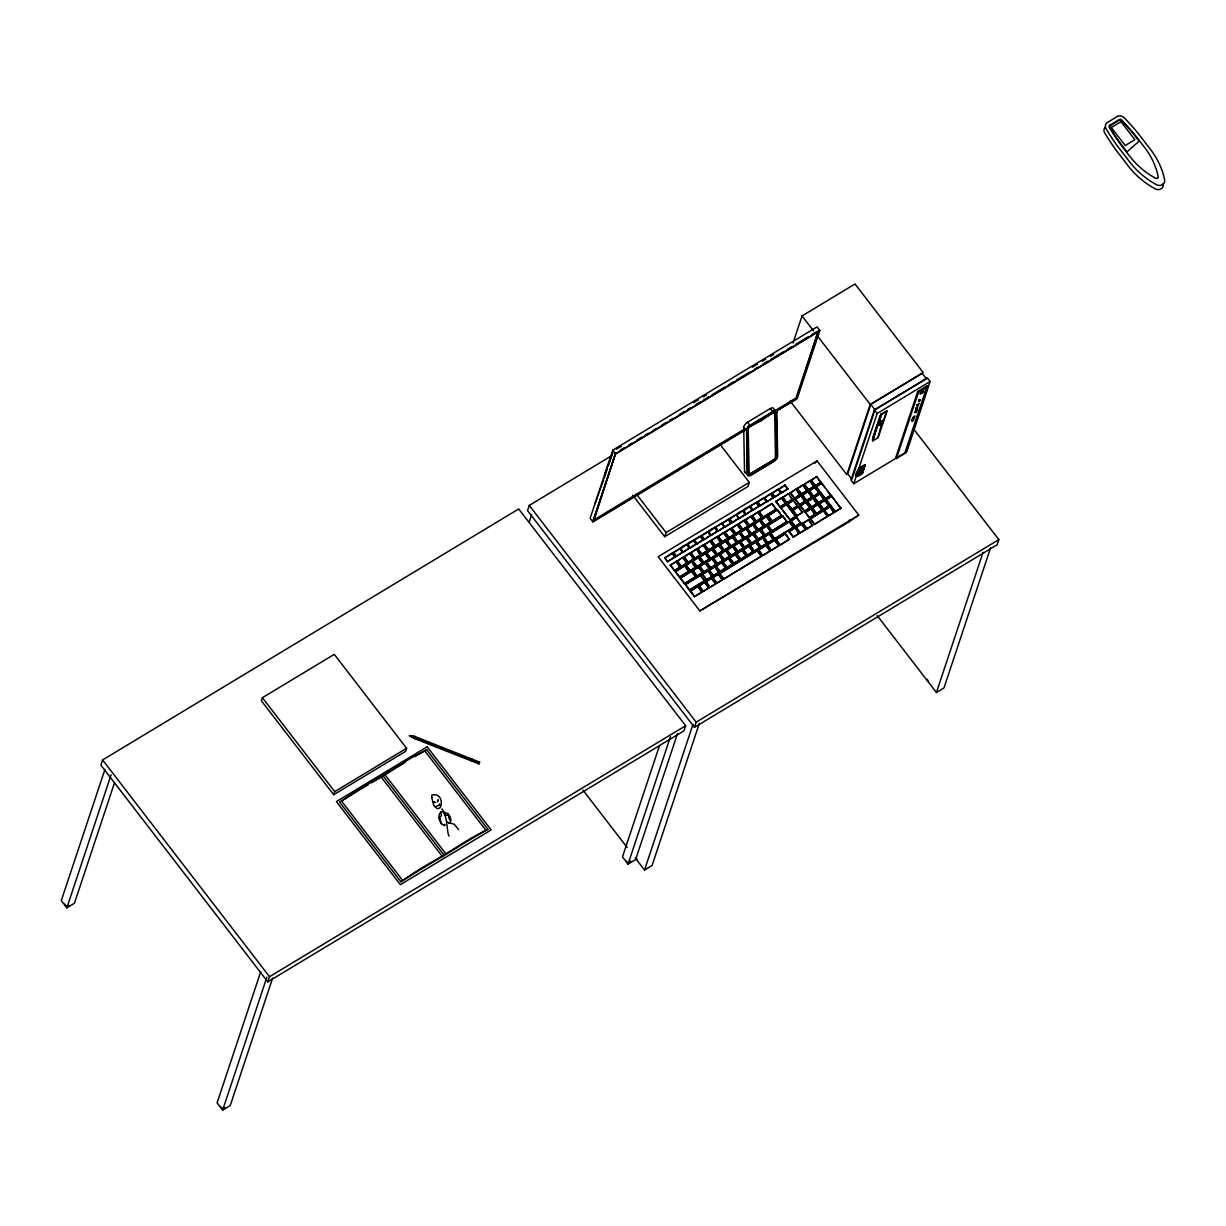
<?xml version="1.0" encoding="UTF-8"?>
<svg xmlns="http://www.w3.org/2000/svg" width="1226" height="1226" viewBox="0 0 1226 1226"><rect width="100%" height="100%" fill="white"/><g stroke="black" fill="none" stroke-linecap="round" stroke-linejoin="round"><path stroke-width="1.5" d="M441.896 808.838C447.766 815.642 446.647 832.485 449.038 836.025M439.95 805.559L439.383 803.98M443.95 812.394L448.394 813.712L449.099 817.727M749.163 473.144L749.009 472.991A2.375 1.18 -44.1 0 0 750.925 473.313L773.775 459.765L751.078 473.466A2.375 1.18 -44.1 0 1 749.163 473.144L748.166 429.039A2.375 1.18 -44.1 0 1 750.036 426.433L760.794 420.794M448.731 823.136C452.087 824.24 451.275 812.93 446.693 815.336M434.142 801.957L435.245 802.601L433.498 802.111M920.159 399.676L918.565 401.086L919.73 400.044M431.69 797.528L431.95 794.938L435.95 794.816C444.931 796.869 441.452 815.688 434.127 805.758M923.73 391.125L920.144 393.975M438.096 799.505L437.375 801.988M441.253 823.765L440.103 818.723M437.544 800.517L437.805 801.375M772.732 412.748L772.87 412.886A2.375 1.18 -44.1 0 1 774.786 413.223L774.648 413.07A2.375 1.18 -44.1 0 0 772.732 412.748L762.265 419.905M102.586 759.951L100.869 765.116L267.804 981.873L683.924 730.88L685.64 725.715L518.705 508.959L102.586 759.951L269.521 976.708L267.804 981.873M104.946 769.376L61.3 900.589L66.863 907.822L74.434 903.255L114.493 782.832M66.863 907.822L111.106 774.817M262.395 697.701L261.368 700.797L333.702 794.724L405.576 751.369L406.603 748.274L334.269 654.347L262.395 697.701L334.729 791.628L333.702 794.724M260.74 971.682L217.094 1102.894L222.657 1110.128L230.227 1105.561L272.678 977.95M222.657 1110.128L266.9 977.107M611.054 456.072L529.264 505.418L527.548 510.583L694.468 727.325L997.106 544.788L998.822 539.624L913.6 428.977M529.218 522.046L531.609 514.843M775.935 411.492L797.176 398.68L819.857 330.514L817.068 326.898L612.785 450.111L590.12 518.276L592.894 521.893L744.887 430.219M604.173 478.278L607.176 469.236M608.387 465.619L612.586 452.976M593.231 520.299L615.636 452.961L593.798 521.019L593.231 520.299L745.316 428.564M592.894 521.893L615.575 453.727L819.857 330.514M632.739 495.212L664.691 536.712L666.07 532.574L749.301 482.385L719.616 443.858M664.707 558.045L672.4 553.064L675.051 557.094L667.48 561.661L664.707 558.045L672.4 553.064M667.48 561.661L675.189 556.681M676.185 556.405L682.744 552.114L676.185 556.405L673.534 552.39L679.97 548.512L682.989 552.298L689.564 548.007L682.989 552.298M670.27 565.278L676.078 561.416L680.108 567.27L674.438 570.688L670.27 565.278L674.515 562.703M673.396 552.803L679.97 548.512M686.775 544.405C671.143 556.65 688.184 537.724 689.794 548.191L696.368 543.9L689.794 548.191M676.078 561.416L680.108 567.27M677.074 561.171L682.897 557.309L686.912 563.163L681.242 566.581L677.074 561.171L682.897 557.309M674.438 570.688L680.261 566.826M675.265 571.776L684.859 565.661L688.905 571.485L679.449 577.185L675.265 571.776L684.859 565.661M693.594 540.298C677.947 552.543 694.989 533.616 696.613 544.083L703.172 539.792L700.398 536.191L693.962 540.068L700.398 536.191M683.878 557.064L689.702 553.202L693.732 559.056L688.062 562.473L683.878 557.064L689.702 553.202M681.242 566.581L687.066 562.719M679.449 577.185L689.043 571.071M680.277 578.274L691.77 571.025L695.801 576.848L684.445 583.699L680.277 578.274L691.77 571.025M685.855 565.401L691.679 561.539L695.709 567.393L690.039 570.81L685.855 565.401L691.679 561.539M690.698 552.957L696.506 549.095L700.536 554.949L694.866 558.366L690.698 552.957L696.506 549.095M688.062 562.473L693.87 558.612M696.613 544.083L703.172 539.792M684.445 583.699L695.939 576.435M692.675 561.293L698.483 557.432L702.513 563.286L696.843 566.703L692.675 561.293L698.483 557.432M704.168 539.532L710.743 535.241L704.168 539.532L701.533 535.501L707.969 531.624L710.988 535.425L717.547 531.134L710.988 535.425M685.426 584.358L689.456 590.196L704.735 580.664L700.552 575.239L685.426 584.358L689.456 590.196M690.039 570.81L695.847 566.964M697.502 548.85L703.326 544.988L707.341 550.842L701.67 554.259L697.502 548.85L703.326 544.988M694.866 558.366L700.69 554.504M692.751 570.764L698.575 566.902L702.605 572.757L696.935 576.174L692.751 570.764L698.575 566.902M699.479 557.186L705.302 553.324L709.333 559.179L703.647 562.596L699.479 557.186L705.302 553.324M701.395 535.915L707.969 531.624M714.773 527.517C699.126 539.777 716.183 520.835 717.792 531.318L724.367 527.027L721.578 523.41L715.156 527.287L721.578 523.41M696.843 566.703L702.667 562.857M704.306 544.742L710.13 540.881L714.16 546.735L708.49 550.152L704.306 544.742L710.13 540.881M701.67 554.259L707.494 550.397M690.299 591.284L697.992 586.304L702.038 592.143L694.468 596.694L690.299 591.284L697.992 586.304M699.571 566.657L705.394 562.795L709.41 568.649L703.739 572.067L699.571 566.657L705.394 562.795M696.935 576.174L702.743 572.312M706.283 553.079L712.107 549.217L716.137 555.072L710.467 558.489L706.283 553.079L712.107 549.217M703.647 562.596L709.471 558.75M711.264 540.191L715.294 546.045L721.118 542.183L716.934 536.773L711.264 540.191L715.294 546.045M708.49 550.152L714.298 546.29M686.805 583.867L700.552 575.239M694.468 596.694L702.176 591.729M702.299 574.519L708.122 570.672L712.153 576.511L706.482 579.944L702.299 574.519L708.122 570.672M706.375 562.55L712.199 558.688L716.229 564.542L710.544 567.96L706.375 562.55L712.199 558.688M698.989 586.043L704.812 582.181L708.843 588.036L703.172 591.468L698.989 586.043L704.812 582.181M703.739 572.067L709.563 568.205M717.792 531.318L724.367 527.027M712.536 539.777L716.934 536.773M713.103 548.972L718.911 545.11L722.942 550.964L717.271 554.382L713.103 548.972L718.911 545.11M728.382 519.303L721.823 523.594L728.382 519.303L731.033 523.318L724.597 527.211L731.171 522.92M710.467 558.489L716.275 554.642M717.93 536.528L723.754 532.666L727.769 538.52L722.099 541.938L717.93 536.528L723.754 532.666M709.118 570.412L714.927 566.565L718.957 572.404L713.287 575.837L709.118 570.412L714.927 566.565M713.18 558.443L719.003 554.581L723.034 560.435L717.363 563.853L713.18 558.443L719.003 554.581M705.808 581.936L711.616 578.074L715.647 583.928L709.977 587.361L705.808 581.936L711.616 578.074M706.482 579.944L712.291 576.082M710.544 567.96L716.367 564.113M703.172 591.468L708.98 587.606M719.907 544.865L725.731 541.003L729.746 546.857L724.076 550.275L719.907 544.865L725.731 541.003M717.271 554.382L723.095 550.535M724.735 532.421L730.558 528.559L734.589 534.413L728.903 537.831L724.735 532.421L730.558 528.559M732.167 522.644L738.742 518.353L732.167 522.644L729.531 518.613L735.952 514.736L738.971 518.537L745.546 514.246L738.971 518.537M722.099 541.938L727.922 538.076M716.076 565.876L720.091 571.73L725.915 567.868L721.746 562.458L716.076 565.876L720.091 571.73M719.999 554.336L725.807 550.474L729.838 556.328L724.168 559.746L719.999 554.336L725.807 550.474M712.612 577.829L718.436 573.967L722.451 579.821L716.781 583.254L712.612 577.829L718.436 573.967M713.287 575.837L719.11 571.975M717.363 563.853L723.171 560.006M709.977 587.361L715.8 583.499M726.712 540.758L732.535 536.896L736.565 542.75L730.895 546.168L726.712 540.758L732.535 536.896M724.076 550.275L729.899 546.428M793.053 342.943L802.034 315.94L854.997 283.988L923.163 372.505L870.199 404.442L846.829 474.661L790.234 401.163M731.539 528.314L737.362 524.452L741.393 530.306L735.723 533.724L731.539 528.314L737.362 524.452M659.542 745.515L622.486 856.897L628.049 864.131L635.62 859.564L677.457 733.792M742.757 510.629C727.125 522.889 744.167 503.947 745.791 514.43L752.35 510.139L745.791 514.43M728.903 537.831L734.726 533.969M717.348 565.447L721.746 562.458M722.727 562.198L728.55 558.351L732.581 564.19L726.911 567.623L722.727 562.198L728.55 558.351M726.803 550.229L732.627 546.367L736.657 552.221L730.972 555.639L726.803 550.229L732.627 546.367M749.301 482.385L747.921 486.523L664.691 536.712M719.432 573.707L757.392 550.474L761.438 556.313L723.601 579.132L719.432 573.707L757.392 550.474M724.168 559.746L729.991 555.899M716.781 583.254L722.604 579.392M733.531 536.651L739.339 532.789L743.37 538.643L737.7 542.061L733.531 536.651L739.339 532.789M730.895 546.168L736.703 542.321M738.359 524.207L744.167 520.345L748.197 526.199L742.527 529.617L738.359 524.207L744.167 520.345M749.576 506.522C733.93 518.782 750.986 499.84 752.595 510.322L759.17 506.031L756.381 502.415L749.96 506.292L756.381 502.415M735.723 533.724L741.531 529.877M729.547 558.091L735.355 554.244L739.385 560.083L733.715 563.516L729.547 558.091L735.355 554.244M628.049 864.131L670.484 736.565M733.608 546.122L739.431 542.26L743.462 548.114L737.791 551.531L733.608 546.122L739.431 542.26M726.911 567.623L732.719 563.761M730.972 555.639L736.795 551.792M723.601 579.132L761.576 555.899M740.335 532.544L746.159 528.682L750.174 534.536L744.504 537.953L740.335 532.544L746.159 528.682M737.7 542.061L743.523 538.214M745.163 520.1L750.986 516.238L755.017 522.092L749.331 525.51L745.163 520.1L750.986 516.238M742.527 529.617L748.35 525.77M736.351 553.983L742.174 550.137L746.205 555.976L740.519 559.408L736.351 553.983L742.174 550.137M740.565 541.57L744.596 547.424L750.419 543.578L746.236 538.153L740.565 541.57L744.596 547.424M733.715 563.516L739.539 559.654M737.791 551.531L743.6 547.685M752.595 510.322L759.17 506.031M747.14 528.437L752.963 524.575L756.994 530.429L751.323 533.846L747.14 528.437L752.963 524.575M744.504 537.953L750.327 534.107M751.967 515.993L757.791 512.131L761.821 517.985L756.151 521.402L751.967 515.993L757.791 512.131M749.331 525.51L755.155 521.663M760.166 505.756L766.725 501.465L760.166 505.756L757.515 501.725L763.951 497.848L766.97 501.649L773.407 497.771L770.756 493.741L764.196 498.032L770.756 493.741M741.837 541.156L746.236 538.153M743.155 549.876L748.979 546.03L753.009 551.869L747.339 555.301L743.155 549.876L748.979 546.03M747.232 537.908L753.055 534.046L757.086 539.9L751.4 543.317L747.232 537.908L753.055 534.046M740.519 559.408L746.343 555.547M753.959 524.33L759.768 520.468L763.798 526.322L758.128 529.739L753.959 524.33L759.768 520.468M774.74 410.817L795.996 397.99L817.803 332.43M751.323 533.846L757.132 530M758.787 511.886L772.165 503.472L776.196 509.311L762.955 517.295L758.787 511.886L772.165 503.472M775.307 411.538L796.563 398.711L818.401 330.668M756.151 521.402L761.959 517.556M757.377 502.139L763.951 497.848M749.975 545.769L755.783 541.923L759.813 547.761L754.143 551.194L749.975 545.769L755.783 541.923M754.036 533.8L759.859 529.938L763.89 535.793L758.22 539.21L754.036 533.8L759.859 529.938M747.339 555.301L753.147 551.439M751.4 543.317L757.224 539.471M760.764 520.222L766.587 516.361L770.602 522.215L764.932 525.632L760.764 520.222L766.587 516.361M635.237 857.985L644.524 870.046L692.981 724.367M766.97 501.649L773.545 497.358M758.128 529.739L763.951 525.893M762.955 517.295L776.334 508.897M771.752 493.48L778.326 489.174L780.962 493.204L774.541 497.082L771.752 493.48L778.326 489.174M694.468 727.325L696.184 722.16L998.822 539.624M756.779 541.662L762.603 537.816L766.633 543.654L760.948 547.087L756.779 541.662L762.603 537.816M760.856 529.693L766.664 525.831L770.694 531.686L765.024 535.103L760.856 529.693L765.101 527.119M754.143 551.194L759.967 547.332M758.22 539.21L764.028 535.364M767.951 515.87L777.545 509.755L781.575 515.579L772.119 521.295L767.951 515.87L777.545 509.755M699.341 723.401L652.079 865.479L644.524 870.046M764.932 525.632L770.756 521.786M774.541 497.082L781.1 492.791M778.571 489.373L785.13 485.067L787.782 489.097L781.345 492.975L778.571 489.373L785.13 485.067M758.388 550.213L766.097 545.233L770.127 551.072L762.557 555.623L758.388 550.213L766.097 545.233M766.664 525.831L770.694 531.686M763.583 537.555L769.407 533.708L773.437 539.547L767.767 542.98L763.583 537.555L769.407 533.708M767.66 525.571L782.939 516.023L786.969 521.862L771.844 530.981L767.66 525.571L782.939 516.023M775.797 501.618L781.621 497.771L785.651 503.625L779.981 507.043L775.797 501.618L781.621 497.771M760.948 547.087L766.771 543.225M765.024 535.103L770.847 531.256M781.345 492.975L787.92 488.684M772.119 521.295L781.713 515.181M762.557 555.623L770.265 550.658M770.403 533.433L789.467 521.617L793.498 527.441L774.587 538.858L770.403 533.433L789.467 521.617M767.093 544.957L774.786 539.992L778.832 545.815L771.261 550.382L767.093 544.957L774.786 539.992M782.617 497.511L788.425 493.664L792.456 499.518L786.785 502.936L782.617 497.511L788.425 493.664M767.767 542.98L773.575 539.118M771.844 530.981L787.107 521.448M779.981 507.043L785.789 503.181M780.824 508.116L786.632 504.269L795.674 516.606L790.004 520.023L780.824 508.116L786.632 504.269M774.587 538.858L793.636 527.027M786.785 502.936L792.609 499.074M790.172 492.959L795.996 489.097L800.026 494.952L794.356 498.369L790.172 492.959L794.433 490.385M771.261 550.382L778.97 545.401M775.782 539.716L785.376 533.601L789.421 539.425L779.966 545.141L775.782 539.716L785.376 533.601M787.613 504.024L793.437 500.162L797.467 506.016L791.797 509.434L787.613 504.024L793.437 500.162M795.996 489.097L800.026 494.952M797.176 488.73L802.999 484.868L807.03 490.722L801.344 494.155L797.176 488.73L802.999 484.868M794.356 498.369L800.164 494.507M791.797 509.434L797.605 505.587M779.966 545.141L789.559 539.011M795.184 499.457L801.007 495.595L805.038 501.449L799.352 504.867L795.184 499.457L801.007 495.595M792.624 510.522L798.448 506.66L802.478 512.514L796.808 515.947L792.624 510.522L798.448 506.66M790.004 520.023L795.812 516.192M790.831 521.127L796.639 517.28L800.67 523.119L795 526.552L790.831 521.127L796.639 517.28M804.179 484.515L809.988 480.653L814.018 486.507L808.348 489.925L804.179 484.515L809.988 480.653M801.344 494.155L807.168 490.293M789.023 531.747L794.846 527.885L798.877 533.739L793.191 537.157L789.023 531.747L794.846 527.885M802.187 495.227L807.995 491.381L812.026 497.235L806.356 500.652L802.187 495.227L807.995 491.381M799.352 504.867L805.175 501.02M796.808 515.947L802.616 512.085M800.195 505.955L806.018 502.108L810.034 507.947L804.363 511.38L800.195 505.955L806.018 502.108M795 526.552L800.823 522.69M810.984 480.408L816.807 476.546L820.838 482.4L815.152 485.818L810.984 480.408L816.807 476.546M795.827 527.64L801.651 523.778L805.681 529.632L800.011 533.049L795.827 527.64L801.651 523.778M808.348 489.925L814.171 486.078M793.191 537.157L799.015 533.31M809.175 491.013L814.999 487.151L819.029 493.005L813.359 496.438L809.175 491.013L814.999 487.151M806.356 500.652L812.179 496.791M807.198 501.74L813.007 497.879L817.037 503.733L811.367 507.15L807.198 501.74L813.007 497.879M804.363 511.38L810.187 507.518M805.206 512.453L811.014 508.606L815.045 514.46L809.375 517.878L805.206 512.453L809.451 509.893M802.647 523.533L808.455 519.671L812.486 525.525L806.815 528.942L802.647 523.533L806.892 520.958M815.152 485.818L820.976 481.971M800.011 533.049L805.819 529.203M815.995 486.891L821.818 483.059L830.86 495.396L825.19 498.813L815.995 486.891L821.818 483.059M813.359 496.438L819.167 492.576M814.187 497.511L820.01 493.664L824.041 499.518L818.37 502.936L814.187 497.511L820.01 493.664M811.367 507.15L817.19 503.304M811.014 508.606L815.045 514.46M808.455 519.671L812.486 525.525M812.194 508.238L818.018 504.376L822.048 510.231L816.378 513.663L812.194 508.238L818.018 504.376M809.375 517.878L815.198 514.016M806.815 528.942L812.639 525.096M810.217 518.95L823.596 510.552L827.627 516.391L814.386 524.376L810.217 518.95L823.596 510.552M818.37 502.936L824.178 499.074M819.198 504.024L825.021 500.162L829.052 506.016L823.366 509.434L819.198 504.024L825.021 500.162M816.378 513.663L822.186 509.801M814.386 524.376L827.765 515.977M825.19 498.813L830.998 494.982M826.018 499.901L831.826 496.055L840.867 508.392L835.197 511.809L826.018 499.901L831.826 496.055M823.366 509.434L829.19 505.587M824.209 510.522L830.017 506.66L834.048 512.514L828.378 515.931L824.209 510.522L830.017 506.66M828.378 515.931L834.201 512.085M870.812 404.396L847.733 473.788L851.901 479.213L874.981 409.821L926.427 378.788L922.258 373.363L870.812 404.396L874.981 409.821M835.197 511.809L841.005 507.978M874.368 409.867L851.013 480.086L853.786 483.688L906.75 451.75L930.105 381.531L927.331 377.914L874.368 409.867L877.157 413.469L853.786 483.688M860.56 473.144C869.403 470.048 847.243 485.098 859.319 467.995L865.142 464.761L861.663 473.343M856.713 476.439L859.457 468.179L865.142 464.761M872.56 438.525L880.299 415.246M872.406 439.873L876.866 426.464M880.62 415.185L879.44 421.131L883.67 420.227L886.674 411.185L881.755 414.158L879.44 421.131M881.448 414.173L872.514 441.023L878.199 437.605L887.118 410.756L881.448 414.173L880.896 413.453M864.989 464.577L862.246 472.838L856.576 476.255M872.958 440.594L877.418 424.794M878.061 425.253L878.107 422.725L878.061 425.253L882.291 424.365L882.904 422.556L878.674 423.46M879.348 421.392L883.578 420.487L882.981 422.296L878.751 423.2L878.797 420.671M848.959 521.893L858.752 515.073L817.022 460.884L658.132 556.711L699.862 610.9L848.959 521.893L849.572 520.039M877.877 437.636L881.663 423.89M917.722 391.523L895.731 457.605L896.421 458.509L905.876 452.808L927.867 386.711L927.178 385.807L917.722 391.523L918.412 392.427L896.421 458.509M912.083 421.008L913.447 416.871L914.964 415.966L913.585 420.089L912.083 421.008L911.516 420.288L913.952 416.61M916.205 408.61L914.826 412.748L916.343 411.829L917.707 407.706L916.205 408.61L915.638 407.89M917.155 406.971L916.343 411.829M917.278 405.944L919.025 403.139L918.105 405.515L916.696 405.193L917.63 405.852M927.178 385.807L905.186 451.904L905.876 452.808M877.218 615.621L936.419 692.491L983.068 552.282M990.623 547.715L943.989 687.924L936.419 692.491M604.541 474.906L612.571 452.869M594.932 503.809L603.575 480.086M410.036 735.493L414.434 738.512L478.906 763.89L479.274 762.986L409.407 735.784L415.231 736.565L414.434 738.512L415.231 736.565M478.033 763.537L478.676 761.821M478.906 763.89L479.596 762.128L415.185 736.596L409.423 735.753L414.48 738.466M410.02 735.508L414.894 737.5M479.182 763.062L479.596 762.128M443.628 825.221C439.199 822.983 436.854 814.983 441.391 811.566L443.735 812.179M439.322 817.681L441.513 815.535L440.808 812.317M762.265 419.476L760.856 420.671M923.822 391.876L922.856 391.171L920.236 393.776M864.422 465.589C861.893 464.363 863.748 473.926 860.284 471.075M858.292 475.213L862.368 472.822M859.656 471.382C858.415 471.627 862.169 473.558 862.506 470.248L861.51 470.753L863.288 470.11M859.503 471.995L860.208 471.336M861.173 472.684L862.997 471.489L861.05 472.025M862.414 468.516L860.943 468.884M861.694 472.194L860.238 472.807L862.767 471.719L857.771 473.588L862.767 472.179L862.093 471.152L860.667 471.979L863.135 471.029M860.928 470.432L863.87 468.853L860.958 470.294M862.951 471.443L860.345 473.972L860.56 472.746M863.794 468.945C861.924 467.964 865.97 466.922 863.257 466.815M863.426 469.374L862.506 470.248M862.66 472.041C856.192 476.347 865.541 470.248 861.403 472.179M862.644 469.88L863.533 469.512M863.886 468.209L862.966 468.501L864.054 467.826M861.311 470.263L862.139 469.481L863.165 470.738L862.828 469.834M814.692 463.443L817.022 460.884M862.399 469.114C867.088 466.616 857.112 471.581 860.116 470.324C866.184 468.516 861.587 466.937 863.043 466.355M921.554 393.561L923.393 392.059M916.864 405.208L917.83 404.503L918.305 405.331M861.372 469.114L864.223 467.612L863.564 466.922L864.744 466.217L863.395 466.416M863.824 465.803C857.035 471.765 869.74 462.386 861.97 466.815M861.924 467.872L862.767 467.581L862.154 466.677M861.939 467.244L863.288 466.891M917.554 404.795L918.105 405.515M858.507 474.983L859.748 474.431M862.614 471.136L863.165 470.493M860.913 468.822L863.932 467.075M861.617 469.619L864.483 467.014L863.809 466.11M860.652 472.96L862.445 472.056L861.158 472.163M859.549 470.401L861.801 469.604M861.939 467.581L862.736 467.612M858.43 475.029L859.319 474.508M860.836 473.359L860.315 473.451M859.349 474.814L860.652 473.65C859.993 471.213 856.668 474.968 859.181 473.067M862.093 471.55L860.391 472.271L862.215 470.983M472.133 759.093L471.382 760.994M862.644 470.033L862.568 468.194M919.607 400.764L918.902 399.906M861.985 473.129L861.096 473.328M864.161 465.635L862.215 467.412L864.805 465.512M863.273 469.022L861.51 469.466L863.947 467.842L861.388 468.639L864.054 467.213M861.372 470.186L862.246 469.619M863.472 467.474L864.483 467.014M859.702 471.826L863.303 470.34M862.721 470.83L861.97 471.765M864.682 466.217L864.223 466.646M339.663 802.248L350.82 794.647A113.742 31.539 -37.6 0 1 372.735 781.437L394.328 768.411A113.742 31.539 -37.6 0 1 416.242 755.201L426.679 749.776L487.871 829.251L485.986 830.385A327.495 90.816 -37.6 0 0 446.264 854.338L442.479 856.622A327.495 90.816 -37.6 0 0 402.756 880.59L400.871 881.724L339.663 802.248L341.564 801.114A327.495 90.816 -37.6 0 1 348.245 796.885M400.871 881.724L412.028 874.123A113.742 31.539 -37.6 0 1 433.943 860.913L455.536 847.886A113.742 31.539 -37.6 0 1 477.435 834.676L487.871 829.251M862.767 470.171L862.736 471.182M861.97 471.412L862.338 471.918M917.753 405.775L917.079 405.132M861.663 473.466L859.533 471.474M861.127 472.592L860.116 473.175M862.46 469.497L863.502 469.006L862.522 469.175M862.292 472.255L861.357 473.282M861.832 467.091L864.023 465.757M860.943 472.025L859.809 471.29M861.25 468.976L861.372 470.263L863.365 468.47M439.092 805.191L436.15 806.478M863.61 467.826L862.261 468.531M616.463 449.191L621.383 446.233M693.472 402.756L698.391 399.783M703.295 396.826L706.574 394.849M752.442 367.172L757.361 364.214M762.281 361.241L765.56 359.264M770.464 356.306L773.744 354.329M620.54 450.003L623.819 448.026M628.723 445.069L631.988 443.107M636.892 440.134L641.796 437.176M645.075 435.215L648.339 433.238M653.243 430.28L656.523 428.303M661.427 425.345L666.331 422.388M669.595 420.411L672.875 418.449M679.403 414.495L684.307 411.538M687.587 409.561L690.851 407.599M695.755 404.641L700.659 401.684M703.939 399.707L708.843 396.749M712.107 394.772L725.194 386.88M728.459 384.903L733.378 381.945M736.642 379.983L749.73 372.091M754.634 369.133L757.898 367.156M762.802 364.199L767.706 361.241M770.985 359.264L784.058 351.372M787.337 349.41L792.241 346.452M795.505 344.475L808.593 336.583M811.857 334.606L816.761 331.648M616.188 453.681L818.953 331.388M747.416 422.311L770.127 408.626A4.751 2.36 -44.1 0 1 773.958 409.269L776.824 412.227L777.667 456.179A4.751 2.36 -44.1 0 1 773.943 461.39L751.247 475.075A4.751 2.36 -44.1 0 1 747.4 474.431L744.55 471.474L743.692 427.522A4.751 2.36 -44.1 0 1 747.416 422.311L750.297 425.56A4.276 2.13 -44.1 0 0 746.94 430.249L747.783 474.201A4.276 2.13 -44.1 0 0 751.247 474.784L773.943 461.099A4.276 2.13 -44.1 0 0 777.299 456.394L776.165 412.151A4.276 2.13 -44.1 0 0 772.702 411.568L772.993 411.875A4.276 2.13 -44.1 0 1 776.441 412.457M776.824 412.227A4.751 2.36 -44.1 0 0 772.993 411.568L750.005 425.269A4.276 2.13 -44.1 0 0 746.649 429.958L746.986 447.153M750.297 425.56L772.993 411.875M593.798 521.019L744.228 430.28M748.304 429.192L748.166 429.039A2.375 1.18 -44.1 0 1 750.174 426.587L760.426 420.166M762.465 419.169L772.87 412.886M747.247 460.532L747.492 473.91A4.276 2.13 -44.1 0 0 750.956 474.493L773.652 460.792A4.276 2.13 -44.1 0 0 777.008 456.103L776.165 412.151M877.157 413.469L930.105 381.531M918.412 392.427L927.867 386.711M729.393 519.027L734.205 516.115M715.432 545.616L721.118 542.183M863.87 466.294L862.338 467.075M862.246 467.06L864.131 465.895M334.729 791.628L406.603 748.274M744.734 546.995L750.419 543.578M689.594 589.783L704.735 580.664M720.244 571.285L725.915 567.868M371.463 782.832A327.495 90.816 -37.6 0 1 381.271 777.146L385.056 774.863A327.495 90.816 -37.6 0 1 395.079 768.579M414.955 756.58A327.495 90.816 -37.6 0 1 424.778 750.91L426.679 749.776M699.862 610.9L858.752 515.073M269.521 976.708L685.64 725.715M861.74 470.83L860.698 471.213L862.322 473.098M860.79 471.489L862.093 470.83M444.716 824.362L445.13 825.404L443.781 825.404M859.533 472.209L860.376 471.673M862.215 472.347L862.093 473.282M860.974 471.719L862.476 472.96M861.572 472.638L862.445 472.255M863.809 467.367L864.192 466.861M860.345 473.634L860.483 472.163M860.116 470.324L862.384 468.669M862.491 470.539L859.61 471.811M862.093 471.152L862.997 470.707M861.955 469.788L863.058 468.976M859.855 472.623L861.25 471.397M859.38 469.481L860.376 469.313M864.744 465.803L862.889 466.968M862.016 467.351L862.782 468.838M761.254 420.748L760.426 420.38M877.985 425.514L882.214 424.625M446.463 815.382L445.59 815.413M445.329 815.413L444.456 814.202M447.153 822.094L454.34 824.332L458.631 829.634M439.827 818.478L439.077 817.635M450.555 820.654L449.59 819.366M770.127 408.626L772.993 411.568M743.692 427.522L746.557 430.479L747.4 474.431M919.148 399.431L920.082 400.366M918.948 399.538L919.852 400.58M918.688 399.768L919.362 400.933M802.034 315.94L813.589 330.928M817.052 335.434L870.199 404.442M863.487 465.957L864.361 467.121M863.027 467.213L863.993 468.363M862.874 468.087L863.594 469.098M862.384 470.799L862.92 471.581M861.755 470.615L862.782 471.949M860.008 471.182L861.296 472.822M860.146 472.546L860.851 473.604M816.654 476.975L820.838 482.4M821.681 483.473L825.113 487.933M827.412 490.921L830.86 495.396M831.688 496.469L840.867 508.392M811.122 479.964L815.305 485.389M816.133 486.477L825.328 498.4M826.155 499.488L835.335 511.411M809.85 481.082L814.018 486.507M814.861 487.596L819.029 493.005M819.872 494.093L824.041 499.518M824.868 500.591L829.052 506.016M829.879 507.104L834.048 512.514M804.317 484.071L808.486 489.496M809.329 490.584L813.497 495.994M814.34 497.082L818.508 502.507M819.336 503.58L823.52 509.005M824.347 510.093L828.531 515.502M823.458 510.966L827.627 516.391M802.846 485.312L807.03 490.722M808.899 493.159L812.026 497.235M812.869 498.308L817.037 503.733M817.88 504.821L822.048 510.231M797.314 488.3L801.497 493.71M802.325 494.798L806.509 500.223M807.336 501.296L811.505 506.721M812.348 507.809L816.516 513.219M800.854 496.04L805.038 501.449M805.865 502.537L810.034 507.947M784.992 485.481L787.782 489.097M790.326 492.515L794.494 497.94M795.337 499.028L799.505 504.438M800.333 505.526L804.517 510.935M805.344 512.024L809.512 517.449M810.355 518.537L814.524 523.962M790.372 496.806L792.456 499.518M794.341 501.955L797.467 506.016M798.295 507.104L802.478 512.514M778.709 488.959L781.483 492.561M778.188 489.588L780.962 493.204M782.755 497.082L786.923 502.507M787.766 503.58L791.935 509.005M792.778 510.093L796.946 515.502M802.785 523.088L806.953 528.513M781.483 498.2L785.651 503.625M786.494 504.683L795.674 516.606M796.502 517.709L800.67 523.119M801.513 524.207L805.681 529.632M771.89 493.067L774.679 496.668M770.618 494.155L773.407 497.771M775.951 501.189L780.119 506.614M780.962 507.702L790.142 519.625M790.969 520.698L795.138 526.123M795.981 527.195L800.149 532.62M789.329 522.031L793.498 527.441M782.801 516.437L786.969 521.862M777.407 510.169L781.575 515.579M772.028 503.886L776.196 509.311M764.334 497.618L767.108 501.235M763.813 498.262L766.587 501.878M789.176 531.302L793.345 536.727M785.238 534.015L789.421 539.425M757.515 501.725L760.304 505.342M768.089 515.456L772.257 520.881M756.243 502.829L759.032 506.445M766.434 516.79L770.602 522.215M758.925 511.472L763.093 516.882M767.798 525.157L771.982 530.567M758.695 513.924L761.821 517.985M760.902 519.778L765.085 525.203M775.92 539.302L780.104 544.727M749.96 506.292L752.733 509.909M770.541 533.019L774.725 538.444M749.438 506.936L752.212 510.552M759.63 520.897L763.798 526.322M774.648 540.405L778.832 545.815M769.269 534.138L773.437 539.547M752.12 515.548L756.289 520.973M760.994 529.249L765.162 534.674M750.833 516.667L755.017 522.092M759.722 530.368L763.89 535.793M754.097 523.885L758.266 529.31M743.14 510.399L745.929 514.016M763.737 537.126L767.905 542.551M742.634 511.043L745.408 514.659M753.867 526.368L756.994 530.429M763.491 539.593L766.633 543.654M767.231 544.543L771.399 549.968M765.959 545.647L770.127 551.072M745.316 519.655L749.484 525.08M754.189 533.356L758.358 538.781M744.029 520.774L748.197 526.199M752.902 534.475L757.086 539.9M747.293 527.992L751.461 533.417M736.336 514.506L739.109 518.123M756.917 541.233L761.101 546.658M746.006 529.111L750.174 534.536M755.645 542.352L759.813 547.761M738.496 523.763L742.68 529.188M758.526 549.8L762.695 555.209M747.37 537.463L751.553 542.888M737.224 524.881L741.393 530.306M757.254 550.888L761.438 556.313M746.098 538.582L750.266 544.007M740.473 532.099L744.657 537.524M729.531 518.613L732.305 522.23M750.113 545.34L754.281 550.765M739.201 533.218L743.37 538.643M728.259 519.717L731.033 523.318M748.841 546.459L753.009 551.869M731.692 527.87L735.861 533.295M730.405 528.988L734.589 534.413M739.293 542.689L743.462 548.114M733.669 536.206L737.837 541.631M743.308 549.447L747.477 554.857M721.961 523.18L724.735 526.797M732.397 537.325L736.565 542.75M742.021 550.566L746.205 555.976M724.888 531.977L729.056 537.402M733.761 545.677L737.929 551.102M723.601 533.095L727.769 538.52M732.474 546.796L735.615 550.857M726.865 540.314L731.033 545.739M736.504 553.554L740.673 558.964M715.156 527.287L717.93 530.904M725.577 541.432L729.746 546.857M714.635 527.931L717.409 531.532M735.217 554.673L739.385 560.083M718.068 536.084L722.252 541.509M726.957 549.784L731.125 555.209M716.796 537.203L720.965 542.628M725.669 550.903L729.838 556.328M720.045 544.421L724.229 549.846M729.685 557.661L733.853 563.071M708.337 531.394L711.126 535.011M718.773 545.539L722.942 550.964M707.831 532.038L709.685 534.444M728.413 558.78L732.581 564.19M720.137 553.891L724.321 559.317M709.977 541.31L714.16 546.735M718.865 555.01L723.034 560.435M713.241 548.528L717.409 553.953M722.88 561.769L727.049 567.178M701.533 535.501L704.306 539.118M711.969 549.646L716.137 555.072M721.593 562.887L725.777 568.297M700.261 536.605L703.034 540.206M704.46 544.298L708.628 549.723M713.333 557.999L717.501 563.424M703.172 545.417L707.341 550.842M713.088 560.481L716.229 564.542M706.437 552.635L710.605 558.06M705.149 553.754L709.333 559.179M714.789 566.994L718.957 572.404M693.962 540.068L696.751 543.67M719.57 573.293L723.738 578.718M693.456 540.712L696.23 544.313M718.283 574.412L722.451 579.821M697.64 548.405L701.824 553.83M706.528 562.106L710.697 567.531M697.41 550.888L700.536 554.949M705.241 563.224L709.41 568.649M699.617 556.742L703.801 562.167M709.256 569.983L713.44 575.392M698.345 557.861L702.513 563.286M707.984 571.101L712.153 576.511M687.158 544.175L689.931 547.777M712.75 577.4L716.934 582.81M687.571 546.014L689.426 548.42M612.785 450.111L615.575 453.727M711.478 578.519L715.647 583.928M690.836 552.512L695.004 557.937M699.709 566.213L703.893 571.638M689.564 553.631L693.732 559.056M698.437 567.332L702.605 572.757M692.813 560.849L696.981 566.274M702.452 574.09L706.62 579.5M692.583 563.332L695.709 567.393M680.353 548.283L683.127 551.884M705.946 581.507L710.115 586.917M679.832 548.911L682.606 552.528M700.414 575.653L704.598 581.063M636.401 494.047L666.07 532.574M704.659 582.626L708.843 588.036M684.031 556.619L688.2 562.044M692.905 570.32L697.073 575.745M682.744 557.738L686.912 563.163M691.633 571.423L695.801 576.848M686.008 564.956L690.177 570.381M684.721 566.075L688.905 571.485M673.534 552.39L676.323 555.991M699.142 585.614L703.31 591.024M672.262 553.478L675.051 557.094M697.855 586.718L702.038 592.143M677.212 560.726L681.395 566.151M664.829 557.631L667.618 561.247M670.407 564.834L674.576 570.259M675.403 571.362L679.587 576.772M680.415 577.86L684.583 583.285M690.437 590.871L694.606 596.28M529.264 505.418L696.184 722.16M582.994 790.157L627.099 847.427M424.778 750.91L485.986 830.385M385.056 774.863L446.264 854.338M383.171 776.012L444.379 855.487M381.271 777.146L442.479 856.622M341.564 801.114L402.756 880.59M449.436 819.045L449.13 817.957M433.682 805.191L431.659 797.191M444.256 812.654L444.348 813.742M774.648 413.07L775.491 457.022A2.375 1.18 -44.1 0 1 773.637 459.627M1105.239 127.228A5.532 4.919 18.4 0 0 1104.641 132.745L1104.81 133.052A201.692 179.226 18.4 0 0 1118.587 153.434L1128.318 166.077A80.671 71.69 18.4 0 0 1152.379 187.272L1154.861 188.681A6.145 5.471 18.4 0 0 1159.827 189.402L1162.125 188.007A6.145 5.471 18.4 0 0 1163.198 183.67M349.364 796.195A327.495 90.816 -37.6 0 1 358.237 790.724M359.341 790.05A327.495 90.816 -37.6 0 1 368.168 784.763M396.197 767.89A327.495 90.816 -37.6 0 1 405.055 762.48M224.879 1107.66A2.375 2.115 18.4 0 1 223.929 1108.304M222.734 1108.396A2.375 2.115 18.4 0 1 220.649 1106.48M630.608 861.066A2.375 2.115 18.4 0 1 629.459 862.246M627.114 862.016A2.375 2.115 18.4 0 1 626.287 861.158M69.039 905.416A2.375 2.115 18.4 0 1 68.074 906.014M66.863 906.075A2.375 2.115 18.4 0 1 64.855 904.114M747.4 472.608A4.751 2.36 -44.1 0 1 744.55 471.474M746.557 430.479A4.751 2.36 -44.1 0 1 750.281 425.269M637.045 859.12A2.375 2.115 18.4 0 1 636.509 858.828M928.526 681.35A2.375 2.115 18.4 0 1 927.438 679.403M1109.576 126.293L1109.867 127.305A197.447 175.456 18.4 0 0 1123.353 147.258L1126.939 151.917L1139.169 141.143L1137.376 138.814A197.493 175.502 18.4 0 0 1121.315 120.393L1119.767 119.78L1109.607 126.171M1157.957 177.678L1156.716 178.429A2.375 2.1 18.4 0 1 1155.428 178.168L1152.869 176.713A76.947 68.38 18.4 0 1 1129.912 156.484L1122.97 147.488A197.907 175.87 18.4 0 1 1109.453 127.489L1109.223 127.044A1.747 1.548 18.4 0 1 1109.484 125.45L1119.583 119.366A1.548 1.379 18.4 0 1 1121.223 119.704L1121.652 120.133A197.968 175.916 18.4 0 1 1137.759 138.584L1144.686 147.58A76.947 68.38 18.4 0 1 1157.559 173.877L1158.156 176.529A2.375 2.1 18.4 0 1 1157.957 177.678M1117.545 116.378L1107.017 122.723A5.532 4.919 18.4 0 0 1106.005 128.623L1106.189 128.914A201.692 179.226 18.4 0 0 1119.951 149.296L1129.698 161.955A80.671 71.69 18.4 0 0 1153.758 183.149L1156.241 184.559A6.145 5.471 18.4 0 0 1161.206 185.264L1163.505 183.885A6.145 5.471 18.4 0 0 1164.577 179.532L1163.995 176.973A80.671 71.69 18.4 0 0 1150.494 149.403L1140.762 136.76A201.692 179.226 18.4 0 0 1124.365 117.957L1124.104 117.696A5.333 4.751 18.4 0 0 1117.545 116.378M1120.993 121.681L1111.323 127.489L1125.223 145.542L1134.878 139.718L1120.993 121.681M427.169 746.818L336.384 801.589L400.366 884.666L491.166 829.91L427.169 746.818"/></g></svg>
